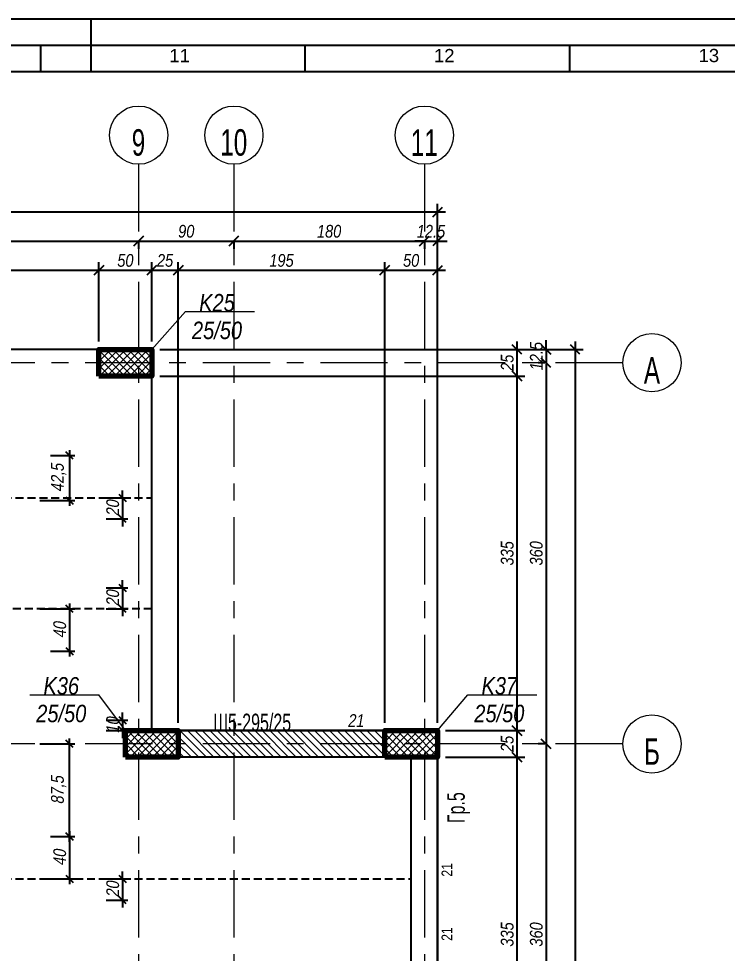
# Model space of a CAD drawing. Header units: millimetres. Extents: x 15565 to 20040, y -491 to 2778.
# Drawn here: x 18147 to 18817, y 1596 to 2479 of the extents above; entities that cross this region are included whole.
import ezdxf

# ---------------------------------------------------------------- set-up
doc = ezdxf.new("R2010")
doc.units = ezdxf.units.MM
doc.header["$PDMODE"] = 35
doc.linetypes.add('Grid Line', pattern=[111.125, 63.5, -15.875, 15.875, -15.875])
doc.linetypes.add('HIDDEN', pattern=[0.375, 0.25, -0.125])
doc.layers.get('Defpoints').update_dxf_attribs({"color": 6})
for name, color, linetype, lineweight in [('A-ANNO-DIMS', 41, 'Continuous', 9), ('A-FLOR', 132, 'Continuous', 25), ('A-WALL-IDEN', 52, 'Continuous', 9), ('A-WALL-PATT', 7, 'Continuous', 50), ('C- оси', 1, 'Continuous', 9), ('S-COLS', 126, 'Continuous', 70), ('S-COLS-IDEN', 50, 'Continuous', 9), ('S-COLS_H', 7, 'Continuous', 70), ('S-GRID-оси', 1, 'Continuous', 9), ('гредиConcrete', 4, 'Continuous', 25), ('стени', 3, 'Continuous', 25)]:
    doc.layers.add(name, color=color, linetype=linetype, lineweight=lineweight)
for name, color, linetype in [('Com_Label', 9, 'Continuous'), ('GA_X', 41, 'Continuous'), ('GA_Y', 41, 'Continuous'), ('ramka_1', 136, 'Continuous')]:
    doc.layers.add(name, color=color, linetype=linetype)
doc.styles.add('Arial', font='arial.ttf')
doc.styles.add('Arial Narrow', font='ARIALN.TTF', dxfattribs={"width": 0.8, "height": 25})
doc.styles.add('Arial Narrow_2', font='ARIALN.TTF', dxfattribs={"width": 0.8, "height": 16.5})
doc.styles.add('Arial Narrow_I', font='ARIALNI.TTF', dxfattribs={"height": 12})
doc.styles.add('Arial Narrow_I_1', font='ARIALNI.TTF', dxfattribs={"height": 16.5})
doc.styles.add('arn', font='ARIALN.TTF')
doc.styles.add('text', font='ARIALN.TTF', dxfattribs={"oblique": 10})
doc.dimstyles.new('arm', dxfattribs={"dimtxt": 10, "dimasz": 7, "dimexe": 5, "dimexo": 5, "dimgap": 3, "dimtad": 1, "dimdec": 1, "dimrnd": 0.5, "dimzin": 9, "dimtxsty": 'arn', "dimblk": 'OBLIQUE', "dimcen": -2.5, "dimdle": 5, "dimse1": 1, "dimse2": 1, "dimsd1": 1, "dimsd2": 1, "dimclrd": 256, "dimclre": 256, "dimclrt": 21, "dimadec": 0, "dimazin": 0, "dimtfac": 1, "dimtdec": 1, "dimtix": 1, "dimtmove": 2, "dimatfit": 3, "dimldrblk": 'DOT', "dimfxl": 1, "dimlwd": -1, "dimlwe": -1, "dimarcsym": 0})
doc.dimstyles.new('S&P', dxfattribs={"dimtxt": 12, "dimasz": 7, "dimexe": 5, "dimexo": 5, "dimgap": 3, "dimtad": 1, "dimdec": 1, "dimrnd": 0.5, "dimzin": 9, "dimtxsty": 'text', "dimblk": 'OBLIQUE', "dimcen": -2.5, "dimdle": 5, "dimclrd": 256, "dimclre": 256, "dimclrt": 21, "dimadec": 0, "dimazin": 0, "dimtfac": 1, "dimtdec": 1, "dimtix": 1, "dimtmove": 2, "dimatfit": 3, "dimldrblk": 'DOT', "dimfxl": 1, "dimlwd": -1, "dimlwe": -1, "dimarcsym": 0})
doc.dimstyles.new('Външни_дименсии_0_5_3', dxfattribs={"dimscale": 30.48, "dimtxt": 12.281172, "dimasz": 0.295276, "dimexe": 0.246063, "dimexo": 0.246063, "dimgap": 0.098425, "dimtad": 1, "dimdec": 1, "dimrnd": 0.5, "dimdsep": 46, "dimtxsty": 'Arial Narrow_I', "dimblk1": 'OBLIQUE', "dimblk2": 'OBLIQUE', "dimsah": 1, "dimcen": 0.09, "dimdle": 0.246063, "dimazin": 0, "dimtfac": 1, "dimtdec": 4, "dimtix": 1, "dimtmove": 0, "dimatfit": 3, "dimfxl": 1, "dimtvp": 1, "dimtolj": 1, "dimtzin": 0, "dimarcsym": 0})
pattern_1 = [(45, (-14351.6817, 4115.3176), (-3.5355339, 3.5355339), []), (135, (-14351.6817, 4115.3176), (-3.5355339, -3.5355339), [])]

# ---------------------------------------------------------------- blocks, each defined once
blk = doc.blocks.new('*D20')
at = {"layer": 'Defpoints', "color": 0, "transparency": 16777216}
for p in [(18540.46, 1685.17), (18540.46, 1664.17), (18559.72, 1664.17)]:
    blk.add_point(p, dxfattribs=at)
at = {"layer": 'GA_X', "color": 21, "transparency": 16777216, "insert": (18551.7, 1674.67), "char_height": 10, "attachment_point": 5, "rotation": 90, "style": 'arn'}
blk.add_mtext('21', dxfattribs=at)
blk = doc.blocks.new('_Dot')
at = {"color": 0, "linetype": 'ByBlock', "lineweight": -2}
blk.add_line((-0.5, 0), (-1, 0), dxfattribs=at)
at = {"color": 0, "linetype": 'ByBlock', "const_width": 0.5}
blk.add_lwpolyline([(-0.25, 0, 1), (0.25, 0, 1)], format="xyb", close=True, dxfattribs=at)
blk = doc.blocks.new('_Oblique')
at = {"color": 0, "linetype": 'ByBlock', "lineweight": -2}
blk.add_line((-0.5, -0.5), (0.5, 0.5), dxfattribs=at)
blk = doc.blocks.new('*D21')
at = {"layer": 'Defpoints', "color": 0, "transparency": 16777216}
for p in [(18224.83, 1816.16), (18224.83, 1806.16), (18245.16, 1806.16)]:
    blk.add_point(p, dxfattribs=at)
at = {"layer": 'GA_X', "transparency": 16777216}
for p, q in [((18245.16, 1816.16), (18245.16, 1823.16)), ((18229.83, 1816.16), (18250.16, 1816.16)), ((18245.16, 1816.16), (18245.16, 1806.16)), ((18229.83, 1806.16), (18250.16, 1806.16)), ((18245.16, 1806.16), (18245.16, 1799.16))]:
    blk.add_line(p, q, dxfattribs=at)
at = {"layer": 'GA_X', "transparency": 16777216, "xscale": 7, "yscale": 7, "zscale": 7}
for p, rotation in [((18245.16, 1816.16), 270), ((18245.16, 1806.16), 90)]:
    blk.add_blockref('_Oblique', p, dxfattribs=dict(at, rotation=rotation))
at = {"layer": 'GA_X', "color": 21, "transparency": 16777216, "insert": (18236.03, 1811.16), "char_height": 12, "attachment_point": 5, "rotation": 90, "style": 'text'}
blk.add_mtext('10', dxfattribs=at)
blk = doc.blocks.new('*D47')
at = {"layer": 'Defpoints', "color": 0, "transparency": 16777216}
for p in [(18224.83, 1666.16), (18224.83, 1646.16), (18245.16, 1646.16)]:
    blk.add_point(p, dxfattribs=at)
at = {"layer": 'GA_X', "transparency": 16777216}
for p, q in [((18245.16, 1666.16), (18245.16, 1673.16)), ((18229.83, 1666.16), (18250.16, 1666.16)), ((18245.16, 1666.16), (18245.16, 1646.16)), ((18229.83, 1646.16), (18250.16, 1646.16)), ((18245.16, 1646.16), (18245.16, 1639.16))]:
    blk.add_line(p, q, dxfattribs=at)
at = {"layer": 'GA_X', "transparency": 16777216, "xscale": 7, "yscale": 7, "zscale": 7}
for p, rotation in [((18245.16, 1666.16), 270), ((18245.16, 1646.16), 90)]:
    blk.add_blockref('_Oblique', p, dxfattribs=dict(at, rotation=rotation))
at = {"layer": 'GA_X', "color": 21, "transparency": 16777216, "insert": (18236.03, 1656.16), "char_height": 12, "attachment_point": 5, "rotation": 90, "style": 'text'}
blk.add_mtext('20', dxfattribs=at)
blk = doc.blocks.new('*D50')
at = {"layer": 'Defpoints', "color": 0, "transparency": 16777216}
for p in [(18224.83, 2026.16), (18224.83, 2006.16), (18245.16, 2006.16)]:
    blk.add_point(p, dxfattribs=at)
at = {"layer": 'GA_X', "transparency": 16777216}
for p, q in [((18245.16, 2026.16), (18245.16, 2033.16)), ((18229.83, 2026.16), (18250.16, 2026.16)), ((18245.16, 2026.16), (18245.16, 2006.16)), ((18229.83, 2006.16), (18250.16, 2006.16)), ((18245.16, 2006.16), (18245.16, 1999.16))]:
    blk.add_line(p, q, dxfattribs=at)
at = {"layer": 'GA_X', "transparency": 16777216, "xscale": 7, "yscale": 7, "zscale": 7}
for p, rotation in [((18245.16, 2026.16), 270), ((18245.16, 2006.16), 90)]:
    blk.add_blockref('_Oblique', p, dxfattribs=dict(at, rotation=rotation))
at = {"layer": 'GA_X', "color": 21, "transparency": 16777216, "insert": (18236.03, 2016.16), "char_height": 12, "attachment_point": 5, "rotation": 90, "style": 'text'}
blk.add_mtext('20', dxfattribs=at)
blk = doc.blocks.new('*D60')
at = {"layer": 'Defpoints', "color": 0, "transparency": 16777216}
for p in [(18224.83, 1941.16), (18224.83, 1921.16), (18245.16, 1921.16)]:
    blk.add_point(p, dxfattribs=at)
at = {"layer": 'GA_X', "transparency": 16777216}
for p, q in [((18245.16, 1941.16), (18245.16, 1948.16)), ((18229.83, 1941.16), (18250.16, 1941.16)), ((18245.16, 1941.16), (18245.16, 1921.16)), ((18229.83, 1921.16), (18250.16, 1921.16)), ((18245.16, 1921.16), (18245.16, 1914.16))]:
    blk.add_line(p, q, dxfattribs=at)
at = {"layer": 'GA_X', "transparency": 16777216, "xscale": 7, "yscale": 7, "zscale": 7}
for p, rotation in [((18245.16, 1941.16), 270), ((18245.16, 1921.16), 90)]:
    blk.add_blockref('_Oblique', p, dxfattribs=dict(at, rotation=rotation))
at = {"layer": 'GA_X', "color": 21, "transparency": 16777216, "insert": (18236.03, 1931.16), "char_height": 12, "attachment_point": 5, "rotation": 90, "style": 'text'}
blk.add_mtext('20', dxfattribs=at)
blk = doc.blocks.new('*D61')
at = {"layer": 'Defpoints', "color": 0, "transparency": 16777216}
for p in [(18540.46, 1624.54), (18540.46, 1603.54), (18559.72, 1603.54)]:
    blk.add_point(p, dxfattribs=at)
at = {"layer": 'GA_X', "color": 21, "transparency": 16777216, "insert": (18551.7, 1614.04), "char_height": 10, "attachment_point": 5, "rotation": 90, "style": 'arn'}
blk.add_mtext('21', dxfattribs=at)
blk = doc.blocks.new('*D178')
at = {"layer": 'Defpoints', "color": 0, "transparency": 16777216}
for p in [(18172.04, 2066.16), (18162.04, 2023.66), (18195.09, 2023.66)]:
    blk.add_point(p, dxfattribs=at)
at = {"layer": 'GA_Y', "transparency": 16777216}
for p, q in [((18177.04, 2066.16), (18200.09, 2066.16)), ((18195.09, 2071.16), (18195.09, 2018.66)), ((18167.04, 2023.66), (18200.09, 2023.66))]:
    blk.add_line(p, q, dxfattribs=at)
at = {"layer": 'GA_Y', "transparency": 16777216, "xscale": 7, "yscale": 7, "zscale": 7}
for p, rotation in [((18195.09, 2066.16), 90), ((18195.09, 2023.66), 270)]:
    blk.add_blockref('_Oblique', p, dxfattribs=dict(at, rotation=rotation))
at = {"layer": 'GA_Y', "color": 21, "transparency": 16777216, "insert": (18184.88, 2044.91), "char_height": 12, "attachment_point": 5, "rotation": 90, "style": 'text'}
blk.add_mtext('42,5', dxfattribs=at)
blk = doc.blocks.new('*D181')
at = {"layer": 'Defpoints', "color": 0, "transparency": 16777216}
for p in [(18162.04, 1921.16), (18172.04, 1881.16), (18195.09, 1881.16)]:
    blk.add_point(p, dxfattribs=at)
at = {"layer": 'GA_Y', "transparency": 16777216}
for p, q in [((18195.09, 1926.16), (18195.09, 1876.16)), ((18167.04, 1921.16), (18200.09, 1921.16)), ((18177.04, 1881.16), (18200.09, 1881.16))]:
    blk.add_line(p, q, dxfattribs=at)
at = {"layer": 'GA_Y', "transparency": 16777216, "xscale": 7, "yscale": 7, "zscale": 7}
for p, rotation in [((18195.09, 1921.16), 90), ((18195.09, 1881.16), 270)]:
    blk.add_blockref('_Oblique', p, dxfattribs=dict(at, rotation=rotation))
at = {"layer": 'GA_Y', "color": 21, "transparency": 16777216, "insert": (18185.96, 1901.16), "char_height": 12, "attachment_point": 5, "rotation": 90, "style": 'text'}
blk.add_mtext('40', dxfattribs=at)
blk = doc.blocks.new('*D182')
at = {"layer": 'Defpoints', "color": 0, "transparency": 16777216}
for p in [(18172.04, 1706.16), (18162.04, 1666.16), (18195.09, 1666.16)]:
    blk.add_point(p, dxfattribs=at)
at = {"layer": 'GA_Y', "transparency": 16777216}
for p, q in [((18177.04, 1706.16), (18200.09, 1706.16)), ((18195.09, 1711.16), (18195.09, 1661.16)), ((18167.04, 1666.16), (18200.09, 1666.16))]:
    blk.add_line(p, q, dxfattribs=at)
at = {"layer": 'GA_Y', "transparency": 16777216, "xscale": 7, "yscale": 7, "zscale": 7}
for p, rotation in [((18195.09, 1706.16), 90), ((18195.09, 1666.16), 270)]:
    blk.add_blockref('_Oblique', p, dxfattribs=dict(at, rotation=rotation))
at = {"layer": 'GA_Y', "color": 21, "transparency": 16777216, "insert": (18185.96, 1686.16), "char_height": 12, "attachment_point": 5, "rotation": 90, "style": 'text'}
blk.add_mtext('40', dxfattribs=at)
blk = doc.blocks.new('*D183')
at = {"layer": 'Defpoints', "color": 0, "transparency": 16777216}
for p in [(18162.04, 1793.66), (18195.09, 1793.66), (18172.04, 1706.16)]:
    blk.add_point(p, dxfattribs=at)
at = {"layer": 'GA_Y', "transparency": 16777216}
for p, q in [((18167.04, 1793.66), (18200.09, 1793.66)), ((18195.09, 1701.16), (18195.09, 1798.66)), ((18177.04, 1706.16), (18200.09, 1706.16))]:
    blk.add_line(p, q, dxfattribs=at)
at = {"layer": 'GA_Y', "transparency": 16777216, "xscale": 7, "yscale": 7, "zscale": 7}
for p, rotation in [((18195.09, 1793.66), 90), ((18195.09, 1706.16), 270)]:
    blk.add_blockref('_Oblique', p, dxfattribs=dict(at, rotation=rotation))
at = {"layer": 'GA_Y', "color": 21, "transparency": 16777216, "insert": (18184.88, 1749.91), "char_height": 12, "attachment_point": 5, "rotation": 90, "style": 'text'}
blk.add_mtext('87,5', dxfattribs=at)
blk = doc.blocks.new('*D198')
at = {"layer": 'Defpoints', "color": 0, "transparency": 16777216}
for p in [(18454.83, 1803.66), (18475.83, 1803.66), (18475.83, 1803.66)]:
    blk.add_point(p, dxfattribs=at)
at = {"layer": 'GA_Y', "color": 21, "transparency": 16777216, "insert": (18465.33, 1815.69), "char_height": 12, "attachment_point": 5, "style": 'text'}
blk.add_mtext('21', dxfattribs=at)
blk = doc.blocks.new('_None')
blk = doc.blocks.new('Grid - M_Grid Head - Extreme-2650093-КОФРАЖЕН ПЛАН НА КОТА _14_88 - L5')
at = {"layer": 'S-GRID-оси'}
blk.add_circle((0, 0), 0.55, dxfattribs=at)
blk = doc.blocks.new('Таг колона - Таг колона-2887543-КОФРАЖЕН ПЛАН НА КОТА _14_88 - L5')
at = {"layer": 'S-COLS-IDEN'}
blk.add_line((-0.613, 0), (0.687, 0), dxfattribs=at)
blk = doc.blocks.new('*D346')
at = {"layer": 'A-ANNO-DIMS', "color": 0, "lineweight": -2, "transparency": 16777216}
for p, q in [((17622.96, 2173.66), (17622.96, 2248.66)), ((18222.96, 2173.66), (18222.96, 2248.66)), ((17615.46, 2241.16), (18230.46, 2241.16))]:
    blk.add_line(p, q, dxfattribs=at)
at = {"layer": 'Defpoints', "color": 0, "transparency": 16777216}
for p in [(18222.96, 2241.16), (17622.96, 2166.16), (18222.96, 2166.16)]:
    blk.add_point(p, dxfattribs=at)
at = {"layer": 'A-ANNO-DIMS', "color": 0, "lineweight": -2, "transparency": 16777216, "xscale": 9, "yscale": 9, "zscale": 9, "rotation": 180}
blk.add_blockref('_Oblique', (17622.96, 2241.16), dxfattribs=at)
at = {"layer": 'A-ANNO-DIMS', "color": 0, "lineweight": -2, "transparency": 16777216, "xscale": 9, "yscale": 9, "zscale": 9}
blk.add_blockref('_Oblique', (18222.96, 2241.16), dxfattribs=at)
at = {"layer": 'A-ANNO-DIMS', "color": 0, "transparency": 16777216, "insert": (17922.96, 2250.29), "char_height": 12, "width": 27.3695, "attachment_point": 5, "style": 'Arial Narrow_I'}
blk.add_mtext('\\A1;600', dxfattribs=at)
blk = doc.blocks.new('*D347')
at = {"layer": 'A-ANNO-DIMS', "color": 0, "lineweight": -2, "transparency": 16777216}
for p, q in [((18222.96, 2173.66), (18222.96, 2248.66)), ((18272.96, 2173.66), (18272.96, 2248.66)), ((18215.46, 2241.16), (18280.46, 2241.16))]:
    blk.add_line(p, q, dxfattribs=at)
at = {"layer": 'Defpoints', "color": 0, "transparency": 16777216}
for p in [(18272.96, 2241.16), (18222.96, 2166.16), (18272.96, 2166.16)]:
    blk.add_point(p, dxfattribs=at)
at = {"layer": 'A-ANNO-DIMS', "color": 0, "lineweight": -2, "transparency": 16777216, "xscale": 9, "yscale": 9, "zscale": 9, "rotation": 180}
blk.add_blockref('_Oblique', (18222.96, 2241.16), dxfattribs=at)
at = {"layer": 'A-ANNO-DIMS', "color": 0, "lineweight": -2, "transparency": 16777216, "xscale": 9, "yscale": 9, "zscale": 9}
blk.add_blockref('_Oblique', (18272.96, 2241.16), dxfattribs=at)
at = {"layer": 'A-ANNO-DIMS', "color": 0, "transparency": 16777216, "insert": (18247.96, 2250.29), "char_height": 12, "width": 18.2463, "attachment_point": 5, "style": 'Arial Narrow_I'}
blk.add_mtext('\\A1;50', dxfattribs=at)
blk = doc.blocks.new('*D348')
at = {"layer": 'A-ANNO-DIMS', "color": 0, "lineweight": -2, "transparency": 16777216}
for p, q in [((18272.96, 2173.66), (18272.96, 2248.66)), ((18297.96, 1813.66), (18297.96, 2248.66)), ((18265.46, 2241.16), (18305.46, 2241.16))]:
    blk.add_line(p, q, dxfattribs=at)
at = {"layer": 'Defpoints', "color": 0, "transparency": 16777216}
for p in [(18297.96, 2241.16), (18272.96, 2166.16), (18297.96, 1806.16)]:
    blk.add_point(p, dxfattribs=at)
at = {"layer": 'A-ANNO-DIMS', "color": 0, "lineweight": -2, "transparency": 16777216, "xscale": 9, "yscale": 9, "zscale": 9, "rotation": 180}
blk.add_blockref('_Oblique', (18272.96, 2241.16), dxfattribs=at)
at = {"layer": 'A-ANNO-DIMS', "color": 0, "lineweight": -2, "transparency": 16777216, "xscale": 9, "yscale": 9, "zscale": 9}
blk.add_blockref('_Oblique', (18297.96, 2241.16), dxfattribs=at)
at = {"layer": 'A-ANNO-DIMS', "color": 0, "transparency": 16777216, "insert": (18285.46, 2250.29), "char_height": 12, "width": 18.2463, "attachment_point": 5, "style": 'Arial Narrow_I'}
blk.add_mtext('\\A1;25', dxfattribs=at)
blk = doc.blocks.new('*D349')
at = {"layer": 'A-ANNO-DIMS', "color": 0, "lineweight": -2, "transparency": 16777216}
for p, q in [((18297.96, 1813.66), (18297.96, 2248.66)), ((18492.96, 1813.66), (18492.96, 2248.66)), ((18290.46, 2241.16), (18500.46, 2241.16))]:
    blk.add_line(p, q, dxfattribs=at)
at = {"layer": 'Defpoints', "color": 0, "transparency": 16777216}
for p in [(18492.96, 2241.16), (18297.96, 1806.16), (18492.96, 1806.16)]:
    blk.add_point(p, dxfattribs=at)
at = {"layer": 'A-ANNO-DIMS', "color": 0, "lineweight": -2, "transparency": 16777216, "xscale": 9, "yscale": 9, "zscale": 9, "rotation": 180}
blk.add_blockref('_Oblique', (18297.96, 2241.16), dxfattribs=at)
at = {"layer": 'A-ANNO-DIMS', "color": 0, "lineweight": -2, "transparency": 16777216, "xscale": 9, "yscale": 9, "zscale": 9}
blk.add_blockref('_Oblique', (18492.96, 2241.16), dxfattribs=at)
at = {"layer": 'A-ANNO-DIMS', "color": 0, "transparency": 16777216, "insert": (18395.46, 2250.29), "char_height": 12, "width": 27.3695, "attachment_point": 5, "style": 'Arial Narrow_I'}
blk.add_mtext('\\A1;195', dxfattribs=at)
blk = doc.blocks.new('*D350')
at = {"layer": 'A-ANNO-DIMS', "color": 0, "lineweight": -2, "transparency": 16777216}
for p, q in [((18492.96, 1813.66), (18492.96, 2248.66)), ((18542.96, 1813.66), (18542.96, 2248.66)), ((18485.46, 2241.16), (18550.46, 2241.16))]:
    blk.add_line(p, q, dxfattribs=at)
at = {"layer": 'Defpoints', "color": 0, "transparency": 16777216}
for p in [(18542.96, 2241.16), (18492.96, 1806.16), (18542.96, 1806.16)]:
    blk.add_point(p, dxfattribs=at)
at = {"layer": 'A-ANNO-DIMS', "color": 0, "lineweight": -2, "transparency": 16777216, "xscale": 9, "yscale": 9, "zscale": 9, "rotation": 180}
blk.add_blockref('_Oblique', (18492.96, 2241.16), dxfattribs=at)
at = {"layer": 'A-ANNO-DIMS', "color": 0, "lineweight": -2, "transparency": 16777216, "xscale": 9, "yscale": 9, "zscale": 9}
blk.add_blockref('_Oblique', (18542.96, 2241.16), dxfattribs=at)
at = {"layer": 'A-ANNO-DIMS', "color": 0, "transparency": 16777216, "insert": (18517.96, 2250.29), "char_height": 12, "width": 18.2463, "attachment_point": 5, "style": 'Arial Narrow_I'}
blk.add_mtext('\\A1;50', dxfattribs=at)
blk = doc.blocks.new('*D359')
at = {"layer": 'A-ANNO-DIMS', "color": 0, "lineweight": -2, "transparency": 16777216}
for p, q in [((17952.96, 2268.66), (18267.96, 2268.66)), ((17960.46, 2267.53), (17960.46, 2261.16)), ((18260.46, 2267.53), (18260.46, 2261.16))]:
    blk.add_line(p, q, dxfattribs=at)
at = {"layer": 'Defpoints', "color": 0, "transparency": 16777216}
for p in [(17960.46, 2275.03), (18260.46, 2275.03), (18260.46, 2268.66)]:
    blk.add_point(p, dxfattribs=at)
at = {"layer": 'A-ANNO-DIMS', "color": 0, "lineweight": -2, "transparency": 16777216, "xscale": 9, "yscale": 9, "zscale": 9, "rotation": 180}
blk.add_blockref('_Oblique', (17960.46, 2268.66), dxfattribs=at)
at = {"layer": 'A-ANNO-DIMS', "color": 0, "lineweight": -2, "transparency": 16777216, "xscale": 9, "yscale": 9, "zscale": 9}
blk.add_blockref('_Oblique', (18260.46, 2268.66), dxfattribs=at)
at = {"layer": 'A-ANNO-DIMS', "color": 0, "transparency": 16777216, "insert": (18110.46, 2277.79), "char_height": 12, "width": 27.3695, "attachment_point": 5, "style": 'Arial Narrow_I'}
blk.add_mtext('\\A1;300', dxfattribs=at)
blk = doc.blocks.new('*D360')
at = {"layer": 'A-ANNO-DIMS', "color": 0, "lineweight": -2, "transparency": 16777216}
for p, q in [((18252.96, 2268.66), (18357.96, 2268.66)), ((18260.46, 2267.53), (18260.46, 2261.16)), ((18350.46, 2267.53), (18350.46, 2261.16))]:
    blk.add_line(p, q, dxfattribs=at)
at = {"layer": 'Defpoints', "color": 0, "transparency": 16777216}
for p in [(18260.46, 2275.03), (18350.46, 2275.03), (18350.46, 2268.66)]:
    blk.add_point(p, dxfattribs=at)
at = {"layer": 'A-ANNO-DIMS', "color": 0, "lineweight": -2, "transparency": 16777216, "xscale": 9, "yscale": 9, "zscale": 9, "rotation": 180}
blk.add_blockref('_Oblique', (18260.46, 2268.66), dxfattribs=at)
at = {"layer": 'A-ANNO-DIMS', "color": 0, "lineweight": -2, "transparency": 16777216, "xscale": 9, "yscale": 9, "zscale": 9}
blk.add_blockref('_Oblique', (18350.46, 2268.66), dxfattribs=at)
at = {"layer": 'A-ANNO-DIMS', "color": 0, "transparency": 16777216, "insert": (18305.46, 2277.79), "char_height": 12, "width": 18.2463, "attachment_point": 5, "style": 'Arial Narrow_I'}
blk.add_mtext('\\A1;90', dxfattribs=at)
blk = doc.blocks.new('*D361')
at = {"layer": 'A-ANNO-DIMS', "color": 0, "lineweight": -2, "transparency": 16777216}
for p, q in [((18342.96, 2268.66), (18537.96, 2268.66)), ((18350.46, 2267.53), (18350.46, 2261.16)), ((18530.46, 2267.53), (18530.46, 2261.16))]:
    blk.add_line(p, q, dxfattribs=at)
at = {"layer": 'Defpoints', "color": 0, "transparency": 16777216}
for p in [(18350.46, 2275.03), (18530.46, 2275.03), (18530.46, 2268.66)]:
    blk.add_point(p, dxfattribs=at)
at = {"layer": 'A-ANNO-DIMS', "color": 0, "lineweight": -2, "transparency": 16777216, "xscale": 9, "yscale": 9, "zscale": 9, "rotation": 180}
blk.add_blockref('_Oblique', (18350.46, 2268.66), dxfattribs=at)
at = {"layer": 'A-ANNO-DIMS', "color": 0, "lineweight": -2, "transparency": 16777216, "xscale": 9, "yscale": 9, "zscale": 9}
blk.add_blockref('_Oblique', (18530.46, 2268.66), dxfattribs=at)
at = {"layer": 'A-ANNO-DIMS', "color": 0, "transparency": 16777216, "insert": (18440.46, 2277.79), "char_height": 12, "width": 27.3695, "attachment_point": 5, "style": 'Arial Narrow_I'}
blk.add_mtext('\\A1;180', dxfattribs=at)
blk = doc.blocks.new('*D362')
at = {"layer": 'A-ANNO-DIMS', "color": 0, "lineweight": -2, "transparency": 16777216}
for p, q in [((18542.96, 1813.66), (18542.96, 2276.16)), ((18530.46, 2268.66), (18521.46, 2268.66)), ((18530.46, 2268.66), (18542.96, 2268.66)), ((18530.46, 2267.53), (18530.46, 2261.16)), ((18542.96, 2268.66), (18551.96, 2268.66))]:
    blk.add_line(p, q, dxfattribs=at)
at = {"layer": 'Defpoints', "color": 0, "transparency": 16777216}
for p in [(18530.46, 2275.03), (18542.96, 2268.66), (18542.96, 1806.16)]:
    blk.add_point(p, dxfattribs=at)
at = {"layer": 'A-ANNO-DIMS', "color": 0, "lineweight": -2, "transparency": 16777216, "xscale": 9, "yscale": 9, "zscale": 9}
blk.add_blockref('_Oblique', (18530.46, 2268.66), dxfattribs=at)
at = {"layer": 'A-ANNO-DIMS', "color": 0, "lineweight": -2, "transparency": 16777216, "xscale": 9, "yscale": 9, "zscale": 9, "rotation": 180}
blk.add_blockref('_Oblique', (18542.96, 2268.66), dxfattribs=at)
at = {"layer": 'A-ANNO-DIMS', "color": 0, "transparency": 16777216, "insert": (18536.71, 2277.79), "char_height": 12, "width": 32.048, "attachment_point": 5, "style": 'Arial Narrow_I'}
blk.add_mtext('\\A1;12.5', dxfattribs=at)
blk = doc.blocks.new('*D363')
at = {"layer": 'A-ANNO-DIMS', "color": 0, "lineweight": -2, "transparency": 16777216}
for p, q in [((15895.46, 2296.16), (18550.46, 2296.16)), ((15902.96, 1813.66), (15902.96, 2303.66)), ((18542.96, 1813.66), (18542.96, 2303.66))]:
    blk.add_line(p, q, dxfattribs=at)
at = {"layer": 'Defpoints', "color": 0, "transparency": 16777216}
for p in [(18542.96, 2296.16), (15902.96, 1806.16), (18542.96, 1806.16)]:
    blk.add_point(p, dxfattribs=at)
at = {"layer": 'A-ANNO-DIMS', "color": 0, "lineweight": -2, "transparency": 16777216, "xscale": 9, "yscale": 9, "zscale": 9, "rotation": 180}
blk.add_blockref('_Oblique', (15902.96, 2296.16), dxfattribs=at)
at = {"layer": 'A-ANNO-DIMS', "color": 0, "lineweight": -2, "transparency": 16777216, "xscale": 9, "yscale": 9, "zscale": 9}
blk.add_blockref('_Oblique', (18542.96, 2296.16), dxfattribs=at)
at = {"layer": 'A-ANNO-DIMS', "color": 0, "transparency": 16777216, "insert": (17222.96, 2305.29), "char_height": 12, "width": 36.4926, "attachment_point": 5, "style": 'Arial Narrow_I'}
blk.add_mtext('\\A1;2640', dxfattribs=at)
blk = doc.blocks.new('*D364')
at = {"layer": 'A-ANNO-DIMS', "color": 0, "lineweight": -2, "transparency": 16777216}
for p, q in [((18617.89, 2173.66), (18617.89, 2133.66)), ((18280.46, 2166.16), (18625.39, 2166.16)), ((18280.46, 2141.16), (18625.39, 2141.16))]:
    blk.add_line(p, q, dxfattribs=at)
at = {"layer": 'Defpoints', "color": 0, "transparency": 16777216}
for p in [(18272.96, 2166.16), (18272.96, 2141.16), (18617.89, 2141.16)]:
    blk.add_point(p, dxfattribs=at)
at = {"layer": 'A-ANNO-DIMS', "color": 0, "lineweight": -2, "transparency": 16777216, "xscale": 9, "yscale": 9, "zscale": 9}
for p, rotation in [((18617.89, 2166.16), 90), ((18617.89, 2141.16), 270)]:
    blk.add_blockref('_Oblique', p, dxfattribs=dict(at, rotation=rotation))
at = {"layer": 'A-ANNO-DIMS', "color": 0, "transparency": 16777216, "insert": (18608.76, 2153.66), "char_height": 12, "width": 18.2463, "attachment_point": 5, "rotation": 90, "style": 'Arial Narrow_I'}
blk.add_mtext('\\A1;25', dxfattribs=at)
blk = doc.blocks.new('*D365')
at = {"layer": 'A-ANNO-DIMS', "color": 0, "lineweight": -2, "transparency": 16777216}
for p, q in [((18617.89, 2148.66), (18617.89, 1798.66)), ((18280.46, 2141.16), (18625.39, 2141.16)), ((18550.46, 1806.16), (18625.39, 1806.16))]:
    blk.add_line(p, q, dxfattribs=at)
at = {"layer": 'Defpoints', "color": 0, "transparency": 16777216}
for p in [(18272.96, 2141.16), (18542.96, 1806.16), (18617.89, 1806.16)]:
    blk.add_point(p, dxfattribs=at)
at = {"layer": 'A-ANNO-DIMS', "color": 0, "lineweight": -2, "transparency": 16777216, "xscale": 9, "yscale": 9, "zscale": 9}
for p, rotation in [((18617.89, 2141.16), 90), ((18617.89, 1806.16), 270)]:
    blk.add_blockref('_Oblique', p, dxfattribs=dict(at, rotation=rotation))
at = {"layer": 'A-ANNO-DIMS', "color": 0, "transparency": 16777216, "insert": (18608.76, 1973.66), "char_height": 12, "width": 27.3695, "attachment_point": 5, "rotation": 90, "style": 'Arial Narrow_I'}
blk.add_mtext('\\A1;335', dxfattribs=at)
blk = doc.blocks.new('*D366')
at = {"layer": 'A-ANNO-DIMS', "color": 0, "lineweight": -2, "transparency": 16777216}
for p, q in [((18617.89, 1813.66), (18617.89, 1773.66)), ((18550.46, 1806.16), (18625.39, 1806.16)), ((18550.46, 1781.16), (18625.39, 1781.16))]:
    blk.add_line(p, q, dxfattribs=at)
at = {"layer": 'Defpoints', "color": 0, "transparency": 16777216}
for p in [(18542.96, 1806.16), (18542.96, 1781.16), (18617.89, 1781.16)]:
    blk.add_point(p, dxfattribs=at)
at = {"layer": 'A-ANNO-DIMS', "color": 0, "lineweight": -2, "transparency": 16777216, "xscale": 9, "yscale": 9, "zscale": 9}
for p, rotation in [((18617.89, 1806.16), 90), ((18617.89, 1781.16), 270)]:
    blk.add_blockref('_Oblique', p, dxfattribs=dict(at, rotation=rotation))
at = {"layer": 'A-ANNO-DIMS', "color": 0, "transparency": 16777216, "insert": (18608.76, 1793.66), "char_height": 12, "width": 18.2463, "attachment_point": 5, "rotation": 90, "style": 'Arial Narrow_I'}
blk.add_mtext('\\A1;25', dxfattribs=at)
blk = doc.blocks.new('*D367')
at = {"layer": 'A-ANNO-DIMS', "color": 0, "lineweight": -2, "transparency": 16777216}
for p, q in [((18617.89, 1788.66), (18617.89, 1438.66)), ((18550.46, 1781.16), (18625.39, 1781.16)), ((18550.46, 1446.16), (18625.39, 1446.16))]:
    blk.add_line(p, q, dxfattribs=at)
at = {"layer": 'Defpoints', "color": 0, "transparency": 16777216}
for p in [(18542.96, 1781.16), (18542.96, 1446.16), (18617.89, 1446.16)]:
    blk.add_point(p, dxfattribs=at)
at = {"layer": 'A-ANNO-DIMS', "color": 0, "lineweight": -2, "transparency": 16777216, "xscale": 9, "yscale": 9, "zscale": 9}
for p, rotation in [((18617.89, 1781.16), 90), ((18617.89, 1446.16), 270)]:
    blk.add_blockref('_Oblique', p, dxfattribs=dict(at, rotation=rotation))
at = {"layer": 'A-ANNO-DIMS', "color": 0, "transparency": 16777216, "insert": (18608.76, 1613.66), "char_height": 12, "width": 27.3695, "attachment_point": 5, "rotation": 90, "style": 'Arial Narrow_I'}
blk.add_mtext('\\A1;335', dxfattribs=at)
blk = doc.blocks.new('*D376')
at = {"layer": 'A-ANNO-DIMS', "color": 0, "lineweight": -2, "transparency": 16777216}
for p, q in [((18645.39, 2166.16), (18645.39, 2175.16)), ((18280.46, 2166.16), (18652.89, 2166.16)), ((18645.39, 2166.16), (18645.39, 2153.66)), ((18644.25, 2153.66), (18637.89, 2153.66)), ((18645.39, 2153.66), (18645.39, 2144.66))]:
    blk.add_line(p, q, dxfattribs=at)
at = {"layer": 'Defpoints', "color": 0, "transparency": 16777216}
for p in [(18272.96, 2166.16), (18645.39, 2153.66), (18651.75, 2153.66)]:
    blk.add_point(p, dxfattribs=at)
at = {"layer": 'A-ANNO-DIMS', "color": 0, "lineweight": -2, "transparency": 16777216, "xscale": 9, "yscale": 9, "zscale": 9}
for p, rotation in [((18645.39, 2166.16), 270), ((18645.39, 2153.66), 90)]:
    blk.add_blockref('_Oblique', p, dxfattribs=dict(at, rotation=rotation))
at = {"layer": 'A-ANNO-DIMS', "color": 0, "transparency": 16777216, "insert": (18636.26, 2159.91), "char_height": 12, "width": 32.048, "attachment_point": 5, "rotation": 90, "style": 'Arial Narrow_I'}
blk.add_mtext('\\A1;12.5', dxfattribs=at)
blk = doc.blocks.new('*D377')
at = {"layer": 'A-ANNO-DIMS', "color": 0, "lineweight": -2, "transparency": 16777216}
for p, q in [((18645.39, 2161.16), (18645.39, 1786.16)), ((18644.25, 2153.66), (18637.89, 2153.66)), ((18644.25, 1793.66), (18637.89, 1793.66))]:
    blk.add_line(p, q, dxfattribs=at)
at = {"layer": 'Defpoints', "color": 0, "transparency": 16777216}
for p in [(18651.75, 2153.66), (18645.39, 1793.66), (18651.75, 1793.66)]:
    blk.add_point(p, dxfattribs=at)
at = {"layer": 'A-ANNO-DIMS', "color": 0, "lineweight": -2, "transparency": 16777216, "xscale": 9, "yscale": 9, "zscale": 9}
for p, rotation in [((18645.39, 2153.66), 90), ((18645.39, 1793.66), 270)]:
    blk.add_blockref('_Oblique', p, dxfattribs=dict(at, rotation=rotation))
at = {"layer": 'A-ANNO-DIMS', "color": 0, "transparency": 16777216, "insert": (18636.26, 1973.66), "char_height": 12, "width": 27.3695, "attachment_point": 5, "rotation": 90, "style": 'Arial Narrow_I'}
blk.add_mtext('\\A1;360', dxfattribs=at)
blk = doc.blocks.new('*D378')
at = {"layer": 'A-ANNO-DIMS', "color": 0, "lineweight": -2, "transparency": 16777216}
for p, q in [((18645.39, 1801.16), (18645.39, 1426.16)), ((18644.25, 1793.66), (18637.89, 1793.66)), ((18644.25, 1433.66), (18637.89, 1433.66))]:
    blk.add_line(p, q, dxfattribs=at)
at = {"layer": 'Defpoints', "color": 0, "transparency": 16777216}
for p in [(18651.75, 1793.66), (18645.39, 1433.66), (18651.75, 1433.66)]:
    blk.add_point(p, dxfattribs=at)
at = {"layer": 'A-ANNO-DIMS', "color": 0, "lineweight": -2, "transparency": 16777216, "xscale": 9, "yscale": 9, "zscale": 9}
for p, rotation in [((18645.39, 1793.66), 90), ((18645.39, 1433.66), 270)]:
    blk.add_blockref('_Oblique', p, dxfattribs=dict(at, rotation=rotation))
at = {"layer": 'A-ANNO-DIMS', "color": 0, "transparency": 16777216, "insert": (18636.26, 1613.66), "char_height": 12, "width": 27.3695, "attachment_point": 5, "rotation": 90, "style": 'Arial Narrow_I'}
blk.add_mtext('\\A1;360', dxfattribs=at)
blk = doc.blocks.new('*D383')
at = {"layer": 'A-ANNO-DIMS', "color": 0, "lineweight": -2, "transparency": 16777216}
for p, q in [((18672.89, 2173.66), (18672.89, 198.66)), ((18280.46, 2166.16), (18680.39, 2166.16)), ((18370.46, 206.16), (18680.39, 206.16))]:
    blk.add_line(p, q, dxfattribs=at)
at = {"layer": 'Defpoints', "color": 0, "transparency": 16777216}
for p in [(18272.96, 2166.16), (18362.96, 206.16), (18672.89, 206.16)]:
    blk.add_point(p, dxfattribs=at)
at = {"layer": 'A-ANNO-DIMS', "color": 0, "lineweight": -2, "transparency": 16777216, "xscale": 9, "yscale": 9, "zscale": 9}
for p, rotation in [((18672.89, 2166.16), 90), ((18672.89, 206.16), 270)]:
    blk.add_blockref('_Oblique', p, dxfattribs=dict(at, rotation=rotation))
at = {"layer": 'A-ANNO-DIMS', "color": 0, "transparency": 16777216, "insert": (18663.76, 1186.16), "char_height": 12, "width": 36.4926, "attachment_point": 5, "rotation": 90, "style": 'Arial Narrow_I'}
blk.add_mtext('\\A1;1960', dxfattribs=at)
blk = doc.blocks.new('60x90')
at = {"layer": 'ramka_1', "linetype": 'Continuous'}
blk.add_line((2650, -50), (2650, 0), dxfattribs=at)
at = {"layer": 'ramka_1', "color": 26, "linetype": 'Continuous'}
for p, q in [((2602.5, -50), (2602.5, -25)), ((2852.5, -50), (2852.5, -25)), ((3102.5, -50), (3102.5, -25))]:
    blk.add_line(p, q, dxfattribs=at)
at = {"layer": 'ramka_1', "linetype": 'Continuous'}
for points in [[(0, 0), (4475, 0), (4475, -2970), (0, -2970)], [(75, -25), (4450, -25), (4450, -2945), (75, -2945)], [(100, -50), (4425, -50), (4425, -2920), (100, -2920)]]:
    blk.add_lwpolyline(points, close=True, dxfattribs=at)
at = {"layer": 'Com_Label', "char_height": 12.5, "width": 1612.5661, "attachment_point": 5, "rotation": 0.00059, "style": 'Arial'}
for s, insert in [('11', (2733.75, -34.86)), ('12', (2983.75, -34.86)), ('13', (3233.75, -34.86))]:
    blk.add_mtext(s, dxfattribs=dict(at, insert=insert))

msp = doc.modelspace()

# ---------------------------------------------------------------- hatches: boundary and pattern name
at = {"layer": 'A-WALL-PATT', "lineweight": 18}
h = msp.add_hatch(dxfattribs=at)
h.set_pattern_fill('FP_2', color=250, style=0, pattern_type=2)
h.set_pattern_definition([(135, (-14351.6817, 4115.3176), (-3.5355339, -3.5355339), [])])
h.paths.add_polyline_path([(18297.96, 1781.16), (18492.96, 1781.16), (18492.96, 1806.16), (18297.96, 1806.16)])
at = {"layer": 'S-COLS_H', "lineweight": 18}
h = msp.add_hatch(dxfattribs=at)
h.set_pattern_fill('FP_1', color=256, style=0, pattern_type=2)
h.set_pattern_definition(pattern_1)
h.paths.add_polyline_path([(18272.96, 2141.16), (18272.96, 2166.16), (18222.96, 2166.16), (18222.96, 2141.16)])
h = msp.add_hatch(dxfattribs=at)
h.set_pattern_fill('FP_1', color=256, style=0, pattern_type=2)
h.set_pattern_definition(pattern_1)
h.paths.add_polyline_path([(18297.96, 1781.16), (18297.96, 1806.16), (18247.96, 1806.16), (18247.96, 1781.16)])
h = msp.add_hatch(dxfattribs=at)
h.set_pattern_fill('FP_1', color=256, style=0, pattern_type=2)
h.set_pattern_definition(pattern_1)
h.paths.add_polyline_path([(18542.96, 1781.16), (18542.96, 1806.16), (18492.96, 1806.16), (18492.96, 1781.16)])

# ---------------------------------------------------------------- linework, layer by layer
at = {"layer": 'A-FLOR'}
msp.add_lwpolyline([(18362.96, 206.16), (18362.96, 386.16), (18542.96, 386.16), (18542.96, 1806.16), (18272.96, 1806.16), (18272.96, 2166.16), (17587.98, 2166.16), (17587.98, 2016.16), (16857.96, 2016.16), (16857.96, 2166.16), (16172.96, 2166.16), (16172.96, 1806.16), (15902.96, 1806.16), (15902.96, 386.16), (16082.96, 386.16), (16082.96, 206.16), (18362.96, 206.16)], close=True, dxfattribs=at)
at = {"layer": 'C- оси', "linetype": 'Grid Line'}
for p, q in [((18260.46, 2341.16), (18260.46, 31.16)), ((18350.46, 2341.16), (18350.46, 31.16)), ((18530.46, 2341.16), (18530.46, 31.16)), ((18717.96, 2153.66), (15727.96, 2153.66)), ((18717.96, 1793.66), (15727.96, 1793.66))]:
    msp.add_line(p, q, dxfattribs=at)
at = {"layer": 'Defpoints', "color": 252, "linetype": 'HIDDEN', "ltscale": 30}
for points in [[(17997.96, 2166.16), (17997.96, 2026.16), (18272.96, 2026.16)], [(18272.96, 1921.16), (17997.96, 1921.16), (17997.96, 1666.16), (18517.96, 1666.16)]]:
    msp.add_lwpolyline(points, dxfattribs=at)
at = {"layer": 'S-COLS'}
for points in [[(18222.96, 2141.16), (18222.96, 2166.16), (18272.96, 2166.16), (18272.96, 2141.16)], [(18247.96, 1781.16), (18247.96, 1806.16), (18297.96, 1806.16), (18297.96, 1781.16)], [(18492.96, 1781.16), (18492.96, 1806.16), (18542.96, 1806.16), (18542.96, 1781.16)]]:
    msp.add_lwpolyline(points, close=True, dxfattribs=at)
at = {"layer": 'S-COLS-IDEN'}
for p, q in [((18272.96, 2166.16), (18304.84, 2201.96)), ((18247.96, 1806.16), (18222.71, 1840.07)), ((18542.96, 1806.16), (18571.59, 1840.07))]:
    msp.add_line(p, q, dxfattribs=at)
at = {"layer": 'гредиConcrete'}
msp.add_lwpolyline([(18542.96, 1446.16), (18517.96, 1446.16), (18517.96, 1781.16), (18542.96, 1781.16)], close=True, dxfattribs=at)
at = {"layer": 'стени'}
msp.add_lwpolyline([(18492.96, 1806.16), (18492.96, 1781.16), (18297.96, 1781.16), (18297.96, 1806.16)], close=True, dxfattribs=at)

# ---------------------------------------------------------------- block references
at = {"layer": 'ramka_1'}
msp.add_blockref('60x90', (15565.46, 2478.66), dxfattribs=at)
at = {"layer": 'S-COLS-IDEN', "xscale": 49.99999999999998, "yscale": 49.99999999999998, "zscale": 49.99999999999998}
for p in [(18335.49, 2201.96), (18188.36, 1840.07), (18602.24, 1840.07)]:
    msp.add_blockref('Таг колона - Таг колона-2887543-КОФРАЖЕН ПЛАН НА КОТА _14_88 - L5', p, dxfattribs=at)
at = {"layer": 'S-GRID-оси', "xscale": 49.99999999999998, "yscale": 49.99999999999998, "zscale": 49.99999999999998}
for p, rotation in [((18260.46, 2368.66), 180), ((18350.46, 2368.66), 180), ((18530.46, 2368.66), 180), ((18745.46, 2153.66), 90), ((18745.46, 1793.66), 90)]:
    msp.add_blockref('Grid - M_Grid Head - Extreme-2650093-КОФРАЖЕН ПЛАН НА КОТА _14_88 - L5', p, dxfattribs=dict(at, rotation=rotation))

# ---------------------------------------------------------------- texts
at = {"layer": 'A-WALL-IDEN', "insert": (18367.79, 1813.82), "char_height": 16.5, "width": 120, "attachment_point": 5, "line_spacing_factor": 0.949189, "style": 'Arial Narrow_2'}
msp.add_mtext('\\pt50.80003,101.60007,152.39994,203.19997,254.00001,304.80004,355.60008,406.39995,457.19998,508.00002,558.80005,609.59992,660.39996,711.19999,762.00003,812.80006,863.59993,914.39997,965.2,1016.00004,1066.80008,1117.59995,1168.39998,1219.20002,1270.00005,1320.79992,1371.59996,1422.39999,1473.20003,1524.00006,1574.79993,1625.59997;Ш5-295/25', dxfattribs=at)
at = {"layer": 'A-WALL-IDEN', "insert": (18562.8, 1733.49), "char_height": 16.5, "width": 120, "attachment_point": 5, "rotation": 90, "line_spacing_factor": 0.949189, "style": 'Arial Narrow_2'}
msp.add_mtext('\\pt50.80003,101.60007,152.39994,203.19997,254.00001,304.80004,355.60008,406.39995,457.19998,508.00002,558.80005,609.59992,660.39996,711.19999,762.00003,812.80006,863.59993,914.39997,965.2,1016.00004,1066.80008,1117.59995,1168.39998,1219.20002,1270.00005,1320.79992,1371.59996,1422.39999,1473.20003,1524.00006,1574.79993,1625.59997;Гр.5', dxfattribs=at)
at = {"layer": 'S-COLS-IDEN', "char_height": 16.5, "width": 46.65, "attachment_point": 5, "line_spacing_factor": 0.949189, "style": 'Arial Narrow_I_1'}
for s, insert in [('\\pxqc,t3.84848,7.69697,11.54545,15.39394,19.24242,23.09091,26.93939,30.78788,34.63636,38.48485,42.33333,46.18182,50.0303,53.87879,57.72727,61.57576,65.42424,69.27273,73.12121,76.9697,80.81818,84.66667,88.51515,92.36364,96.21212,100.06061,103.90909,107.75758,111.60606,115.45455,119.30303,123.15152;{K25\\P25/50}', (18334.51, 2197.21)), ('\\pxqc,t3.84848,7.69697,11.54545,15.39394,19.24242,23.09091,26.93939,30.78788,34.63636,38.48485,42.33333,46.18182,50.0303,53.87879,57.72727,61.57576,65.42424,69.27273,73.12121,76.9697,80.81818,84.66667,88.51515,92.36364,96.21212,100.06061,103.90909,107.75758,111.60606,115.45455,119.30303,123.15152;{K36\\P25/50}', (18187.37, 1835.32)), ('\\pxqc,t3.84848,7.69697,11.54545,15.39394,19.24242,23.09091,26.93939,30.78788,34.63636,38.48485,42.33333,46.18182,50.0303,53.87879,57.72727,61.57576,65.42424,69.27273,73.12121,76.9697,80.81818,84.66667,88.51515,92.36364,96.21212,100.06061,103.90909,107.75758,111.60606,115.45455,119.30303,123.15152;{K37\\P25/50}', (18601.25, 1835.32))]:
    msp.add_mtext(s, dxfattribs=dict(at, insert=insert))
at = {"layer": 'S-GRID-оси', "char_height": 25, "attachment_point": 5, "line_spacing_factor": 0.949189, "style": 'Arial Narrow'}
for s, insert, width in [('\\pxqc,t2.032,4.064,6.096,8.128,10.16,12.192,14.224,16.256,18.288,20.32,22.352,24.384,26.416,28.448,30.48,32.512,34.544,36.576,38.608,40.64,42.672,44.704,46.736,48.768,50.8,52.832,54.864,56.896,58.928,60.96,62.992,65.024;{9}', (18260.33, 2361.59), 13.24), ('\\pxqc,t2.032,4.064,6.096,8.128,10.16,12.192,14.224,16.256,18.288,20.32,22.352,24.384,26.416,28.448,30.48,32.512,34.544,36.576,38.608,40.64,42.672,44.704,46.736,48.768,50.8,52.832,54.864,56.896,58.928,60.96,62.992,65.024;{10}', (18350.33, 2361.59), 26.2), ('\\pxqc,t2.032,4.064,6.096,8.128,10.16,12.192,14.224,16.256,18.288,20.32,22.352,24.384,26.416,28.448,30.48,32.512,34.544,36.576,38.608,40.64,42.672,44.704,46.736,48.768,50.8,52.832,54.864,56.896,58.928,60.96,62.992,65.024;{11}', (18530.33, 2361.59), 26.2), ('\\pxqc,t2.032,4.064,6.096,8.128,10.16,12.192,14.224,16.256,18.288,20.32,22.352,24.384,26.416,28.448,30.48,32.512,34.544,36.576,38.608,40.64,42.672,44.704,46.736,48.768,50.8,52.832,54.864,56.896,58.928,60.96,62.992,65.024;{A}', (18745.45, 2146.46), 15.88), ('\\pt50.8,101.6,152.4,203.2,254,304.8,355.6,406.4,457.2,508,558.8,609.6,660.4,711.2,762,812.8,863.6,914.4,965.2,1016,1066.8,1117.6,1168.4,1219.2,1270,1320.8,1371.6,1422.4,1473.2,1524,1574.8,1625.6;Б', (18745.47, 1786.46), 15.6)]:
    msp.add_mtext(s, dxfattribs=dict(at, insert=insert, width=width))

# ---------------------------------------------------------------- dimensions: what is measured, and where the dimension line sits
at = {"layer": 'A-ANNO-DIMS'}
for base, p1, p2, override, picture, middle in [((18542.96, 2296.16), (15902.96, 1806.16), (18542.96, 1806.16), {"dimpost": '<>', "dimfxl": 2640}, '*D363', (17222.96, 2305.29)), ((18260.46, 2268.66), (17960.46, 2275.03), (18260.46, 2275.03), {"dimpost": '<>', "dimfxl": 300}, '*D359', (18110.46, 2277.79)), ((18350.46, 2268.66), (18260.46, 2275.03), (18350.46, 2275.03), {"dimpost": '<>', "dimfxl": 90}, '*D360', (18305.46, 2277.79)), ((18530.46, 2268.66), (18350.46, 2275.03), (18530.46, 2275.03), {"dimpost": '<>', "dimfxl": 180}, '*D361', (18440.46, 2277.79)), ((18542.96, 2268.66), (18530.46, 2275.03), (18542.96, 1806.16), {"dimpost": '<>', "dimfxl": 469.030527}, '*D362', (18536.71, 2277.79)), ((18222.96, 2241.16), (17622.96, 2166.16), (18222.96, 2166.16), {"dimpost": '<>', "dimfxl": 600}, '*D346', (17922.96, 2250.29)), ((18272.96, 2241.16), (18222.96, 2166.16), (18272.96, 2166.16), {"dimpost": '<>', "dimfxl": 50}, '*D347', (18247.96, 2250.29)), ((18297.96, 2241.16), (18272.96, 2166.16), (18297.96, 1806.16), {"dimpost": '<>', "dimfxl": 360.867012}, '*D348', (18285.46, 2250.29)), ((18492.96, 2241.16), (18297.96, 1806.16), (18492.96, 1806.16), {"dimpost": '<>', "dimfxl": 195}, '*D349', (18395.46, 2250.29)), ((18542.96, 2241.16), (18492.96, 1806.16), (18542.96, 1806.16), {"dimpost": '<>', "dimfxl": 50}, '*D350', (18517.96, 2250.29))]:
    dim = msp.add_linear_dim(base=base, p1=p1, p2=p2, dimstyle='Външни_дименсии_0_5_3', override=override, dxfattribs=at)
    dim.commit()
    dim.dimension.update_dxf_attribs({"geometry": picture, "text_midpoint": middle})
for base, p1, p2, override, picture, middle in [((18645.39, 2153.66), (18272.96, 2166.16), (18651.75, 2153.66), {"dimpost": '<>', "dimfxl": 378.993419}, '*D376', (18636.26, 2159.91)), ((18617.89, 2141.16), (18272.96, 2166.16), (18272.96, 2141.16), {"dimpost": '<>', "dimfxl": 25}, '*D364', (18608.76, 2153.66)), ((18672.89, 206.16), (18272.96, 2166.16), (18362.96, 206.16), {"dimpost": '<>', "dimfxl": 1962.065238}, '*D383', (18663.76, 1186.16)), ((18645.39, 1793.66), (18651.75, 2153.66), (18651.75, 1793.66), {"dimpost": '<>', "dimfxl": 360}, '*D377', (18636.26, 1973.66)), ((18617.89, 1806.16), (18272.96, 2141.16), (18542.96, 1806.16), {"dimpost": '<>', "dimfxl": 430.261548}, '*D365', (18608.76, 1973.66)), ((18617.89, 1781.16), (18542.96, 1806.16), (18542.96, 1781.16), {"dimpost": '<>', "dimfxl": 25}, '*D366', (18608.76, 1793.66)), ((18645.39, 1433.66), (18651.75, 1793.66), (18651.75, 1433.66), {"dimpost": '<>', "dimfxl": 360}, '*D378', (18636.26, 1613.66)), ((18617.89, 1446.16), (18542.96, 1781.16), (18542.96, 1446.16), {"dimpost": '<>', "dimfxl": 335}, '*D367', (18608.76, 1613.66))]:
    dim = msp.add_linear_dim(base=base, p1=p1, p2=p2, angle=90, dimstyle='Външни_дименсии_0_5_3', override=override, dxfattribs=at)
    dim.commit()
    dim.dimension.update_dxf_attribs({"geometry": picture, "text_midpoint": middle})
at = {"layer": 'GA_X'}
for base, p1, p2, picture, middle in [((18245.16, 2006.16), (18224.83, 2026.16), (18224.83, 2006.16), '*D50', (18236.03, 2016.16)), ((18245.16, 1921.16), (18224.83, 1941.16), (18224.83, 1921.16), '*D60', (18236.03, 1931.16)), ((18245.16, 1806.16), (18224.83, 1816.16), (18224.83, 1806.16), '*D21', (18236.03, 1811.16)), ((18245.16, 1646.16), (18224.83, 1666.16), (18224.83, 1646.16), '*D47', (18236.03, 1656.16))]:
    dim = msp.add_linear_dim(base=base, p1=p1, p2=p2, angle=90, dimstyle='S&P', override={"dimarcsym": 2}, dxfattribs=at)
    dim.commit()
    dim.dimension.update_dxf_attribs({"geometry": picture, "text_midpoint": middle})
for base, p1, p2, picture, middle in [((18559.72, 1664.17), (18540.46, 1685.17), (18540.46, 1664.17), '*D20', (18551.7, 1674.67)), ((18559.72, 1603.54), (18540.46, 1624.54), (18540.46, 1603.54), '*D61', (18551.7, 1614.04))]:
    dim = msp.add_linear_dim(base=base, p1=p1, p2=p2, angle=90, dimstyle='arm', dxfattribs=at)
    dim.commit()
    dim.dimension.update_dxf_attribs({"geometry": picture, "text_midpoint": middle})
at = {"layer": 'GA_Y'}
for base, p1, p2, picture, middle in [((18195.09, 2023.66), (18172.04, 2066.16), (18162.04, 2023.66), '*D178', (18184.88, 2044.91)), ((18195.09, 1881.16), (18162.04, 1921.16), (18172.04, 1881.16), '*D181', (18185.96, 1901.16)), ((18195.09, 1793.66), (18172.04, 1706.16), (18162.04, 1793.66), '*D183', (18184.88, 1749.91)), ((18195.09, 1666.16), (18172.04, 1706.16), (18162.04, 1666.16), '*D182', (18185.96, 1686.16))]:
    dim = msp.add_linear_dim(base=base, p1=p1, p2=p2, angle=90, dimstyle='S&P', override={"dimarcsym": 2}, dxfattribs=at)
    dim.commit()
    dim.dimension.update_dxf_attribs({"geometry": picture, "text_midpoint": middle})
dim = msp.add_linear_dim(base=(18475.83, 1803.66), p1=(18454.83, 1803.66), p2=(18475.83, 1803.66), dimstyle='S&P', override={"dimblk1": 'None', "dimblk2": 'None', "dimsah": 1, "dimse1": 1, "dimse2": 1, "dimsd1": 1, "dimsd2": 1}, dxfattribs=at)
dim.commit()
dim.dimension.update_dxf_attribs({"geometry": '*D198', "text_midpoint": (18465.33, 1815.69), "dimtype": 160})

doc.saveas('drawing.dxf')
